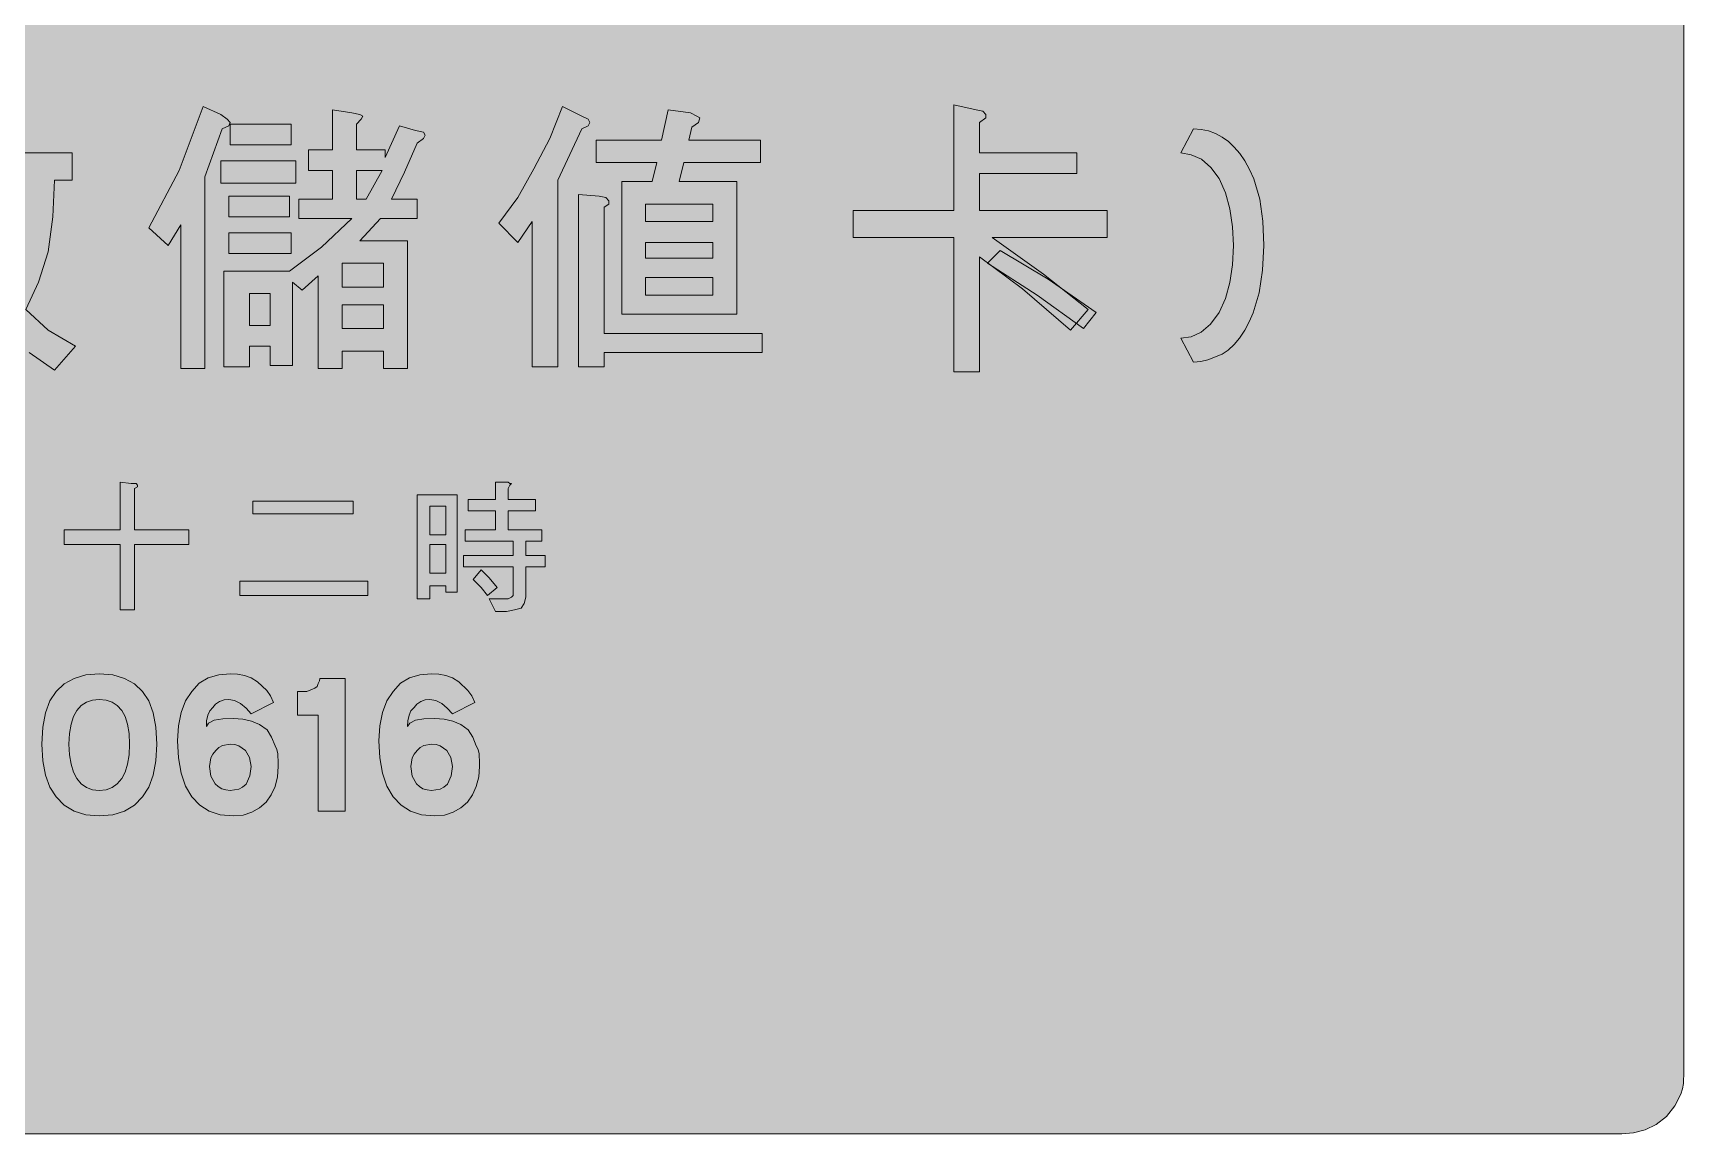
# Model space of a CAD drawing. Header units: metres. Extents: x 10 to 559, y 12 to 260.
# Drawn here: x 373.4 to 559.4, y 11.9 to 135.9 of the extents above; entities that cross this region are included whole.
import ezdxf

# ---------------------------------------------------------------- set-up
doc = ezdxf.new("R2010")
doc.units = ezdxf.units.M
doc.layers.add('FILL_BLACK_000000', color=7, linetype='Continuous', true_color=0x000000)
doc.layers.add('FILL_YELLOW_FFFF00', color=7, linetype='Continuous', true_color=0xffff00)

msp = doc.modelspace()

# ---------------------------------------------------------------- hatches: boundary and pattern name
at = {"layer": 'FILL_BLACK_000000', "true_color": 0x000000}
h = msp.add_hatch(color=7, dxfattribs=at)
h.dxf.hatch_style = 1
h.paths.add_polyline_path([(362.16, 117), (363.6, 119.88), (364.86, 123.3), (365.58, 127.44), (368.1, 127.08), (369, 126.72), (369.36, 126.36), (369.18, 126), (368.28, 125.64), (367.56, 122.4), (377.82, 122.4), (377.82, 119.34), (375.84, 119.34), (375.66, 115.2), (375.12, 111.24), (374.04, 107.82), (372.6, 104.76), (375.12, 102.42), (378.18, 100.62), (375.84, 97.92), (372.96, 99.9), (370.44, 102.24), (367.92, 100.08), (363.6, 98.1), (361.62, 101.16), (363.6, 101.7), (365.58, 102.42), (367.02, 103.5), (368.46, 104.58), (367.02, 107.1), (365.94, 109.62), (365.22, 112.32), (364.86, 115.2), (367.74, 115.38), (368.1, 113.22), (368.64, 111.06), (369.36, 109.08), (370.44, 107.1), (371.34, 109.44), (372.06, 112.14), (372.6, 115.38), (372.78, 119.34), (366.66, 119.34), (365.04, 115.92), (362.7, 112.5), (360.36, 114.66), (362.16, 117)])
h = msp.add_hatch(color=7, dxfattribs=at)
h.dxf.hatch_style = 1
h.paths.add_polyline_path([(389.88, 120.42), (392.58, 127.62), (394.56, 126.72), (395.28, 126.18), (395.64, 125.82), (395.46, 125.46), (394.74, 125.1), (392.76, 119.7), (392.76, 98.1), (390.06, 98.1), (390.06, 114.3), (388.62, 111.96), (386.46, 113.94), (389.88, 120.42)])
h = msp.add_hatch(color=7, dxfattribs=at)
h.dxf.hatch_style = 1
h.paths.add_polyline_path([(403.38, 115.02), (403.38, 117.18), (407.16, 117.18), (407.16, 120.42), (404.46, 120.42), (404.46, 122.76), (407.16, 122.76), (407.16, 127.26), (409.32, 126.9), (410.22, 126.72), (410.58, 126.54), (410.4, 126.18), (409.86, 125.64), (409.86, 122.76), (413.1, 122.76), (413.1, 121.86), (414.72, 125.46), (416.52, 124.92), (417.42, 124.74), (417.6, 124.38), (417.42, 124.02), (416.7, 123.48), (415.26, 120.24), (413.82, 117.18), (416.7, 117.18), (416.7, 115.02), (412.56, 115.02), (410.22, 112.5), (415.62, 112.5), (415.62, 98.1), (412.92, 98.1), (412.92, 100.08), (408.24, 100.08), (408.24, 98.1), (405.54, 98.1), (405.54, 108.54), (403.74, 106.92), (402.66, 107.82), (402.66, 98.46), (400.14, 98.46), (400.14, 100.62), (397.8, 100.62), (397.8, 98.28), (394.92, 98.28), (394.92, 109.08), (402.3, 109.08), (405.9, 111.78), (409.32, 115.02), (403.38, 115.02)])
h.paths.add_polyline_path([(412.74, 120.42), (409.86, 120.42), (409.86, 117.18), (410.94, 117.18), (412.74, 120.42)], flags=16)
h.paths.add_polyline_path([(397.8, 102.96), (400.14, 102.96), (400.14, 106.56), (397.8, 106.56), (397.8, 102.96)], flags=16)
h.paths.add_polyline_path([(408.24, 109.98), (408.24, 107.28), (412.92, 107.28), (412.92, 109.98), (408.24, 109.98)], flags=16)
h.paths.add_polyline_path([(412.92, 105.3), (408.24, 105.3), (408.24, 102.6), (412.92, 102.6), (412.92, 105.3)], flags=16)
h = msp.add_hatch(color=7, dxfattribs=at)
h.dxf.hatch_style = 1
h.paths.add_polyline_path([(428.04, 117.36), (429.84, 120.6), (431.64, 124.02), (433.08, 127.62), (435.24, 126.54), (435.96, 126.18), (436.14, 125.82), (435.96, 125.46), (435.24, 125.1), (432.54, 119.34), (432.54, 98.28), (429.66, 98.28), (429.66, 114.66), (428.04, 112.32), (425.88, 114.48), (428.04, 117.36)])
h = msp.add_hatch(color=7, dxfattribs=at)
h.dxf.hatch_style = 1
h.paths.add_polyline_path([(448.2, 126.54), (448.56, 126.36), (448.38, 125.82), (447.66, 125.28), (447.3, 123.84), (455.4, 123.84), (455.4, 121.32), (446.76, 121.32), (446.22, 119.16), (452.7, 119.16), (452.7, 104.22), (439.74, 104.22), (439.74, 119.16), (443.16, 119.16), (443.7, 121.32), (436.86, 121.32), (436.86, 123.84), (444.24, 123.84), (444.96, 127.26), (447.48, 126.9), (448.2, 126.54)])
h.paths.add_polyline_path([(442.44, 110.52), (450, 110.52), (450, 112.32), (442.44, 112.32), (442.44, 110.52)], flags=16)
h.paths.add_polyline_path([(442.44, 108.36), (442.44, 106.38), (450, 106.38), (450, 108.36), (442.44, 108.36)], flags=16)
h.paths.add_polyline_path([(450, 116.64), (442.44, 116.64), (442.44, 114.66), (450, 114.66), (450, 116.64)], flags=16)
h = msp.add_hatch(color=7, dxfattribs=at)
h.dxf.hatch_style = 1
h.paths.add_polyline_path([(477.18, 97.74), (477.18, 112.86), (465.84, 112.86), (465.84, 115.92), (477.18, 115.92), (477.18, 127.8), (479.7, 127.26), (480.42, 127.08), (480.78, 126.72), (480.78, 126.36), (480.06, 125.82), (480.06, 122.4), (491.04, 122.4), (491.04, 120.06), (480.06, 120.06), (480.06, 115.92), (494.46, 115.92), (494.46, 112.86), (481.5, 112.86), (487.26, 108.72), (492.3, 104.76), (490.32, 102.42), (484.92, 107.1), (480.06, 110.7), (480.06, 97.74), (477.18, 97.74)])
h = msp.add_hatch(color=7, dxfattribs=at)
h.dxf.hatch_style = 1
h.paths.add_polyline_path([(402.48, 125.64), (402.48, 123.3), (395.64, 123.3), (395.64, 125.64), (402.48, 125.64)])
h = msp.add_hatch(color=7, dxfattribs=at)
h.dxf.hatch_style = 1
h.paths.add_polyline_path([(508.58, 114.08), (508.27, 116.08), (507.77, 117.91), (507.06, 119.52), (506.14, 120.74), (505.08, 121.68), (503.91, 122.18), (502.74, 122.4), (504.18, 125.1), (505.04, 125.04), (505.86, 124.87), (506.65, 124.58), (507.4, 124.18), (508.1, 123.67), (508.76, 123.05), (509.38, 122.33), (509.94, 121.5), (510.5, 120.52), (510.96, 119.48), (511.63, 117.2), (511.99, 114.69), (512.1, 111.96), (511.96, 109.2), (511.56, 106.65), (510.88, 104.37), (510.45, 103.35), (509.94, 102.42), (509.37, 101.54), (508.75, 100.8), (508.09, 100.19), (507.42, 99.72), (505.8, 99.07), (504.99, 98.88), (504.18, 98.82), (502.74, 101.52), (503.92, 101.69), (505.03, 102.22), (506.08, 103.11), (507.06, 104.4), (507.77, 105.99), (508.27, 107.78), (508.58, 109.77), (508.68, 111.96), (508.58, 114.08)])
h = msp.add_hatch(color=7, dxfattribs=at)
h.dxf.hatch_style = 1
h.paths.add_polyline_path([(403.02, 121.5), (403.02, 118.98), (394.56, 118.98), (394.56, 121.5), (403.02, 121.5)])
h = msp.add_hatch(color=7, dxfattribs=at)
h.dxf.hatch_style = 1
h.paths.add_polyline_path([(402.3, 117.54), (402.3, 115.2), (395.46, 115.2), (395.46, 117.54), (402.3, 117.54)])
h = msp.add_hatch(color=7, dxfattribs=at)
h.dxf.hatch_style = 1
h.paths.add_polyline_path([(437.94, 117.36), (438.3, 117), (438.3, 116.64), (437.76, 116.28), (437.76, 102.06), (455.58, 102.06), (455.58, 99.9), (437.76, 99.9), (437.76, 98.28), (434.88, 98.28), (434.88, 117.72), (437.22, 117.54), (437.94, 117.36)])
h = msp.add_hatch(color=7, dxfattribs=at)
h.dxf.hatch_style = 1
h.paths.add_polyline_path([(402.48, 113.4), (402.48, 111.06), (395.46, 111.06), (395.46, 113.4), (402.48, 113.4)])
h = msp.add_hatch(color=7, dxfattribs=at)
h.dxf.hatch_style = 1
h.paths.add_polyline_path([(493.2, 104.4), (491.76, 102.6), (486.54, 106.38), (480.96, 109.98), (482.4, 111.42), (487.8, 108.18), (493.2, 104.4)])
h = msp.add_hatch(color=7, dxfattribs=at)
h.dxf.hatch_style = 1
h.paths.add_polyline_path([(385.02, 85.14), (385.2, 84.96), (385.2, 84.78), (384.84, 84.6), (384.84, 79.92), (390.96, 79.92), (390.96, 78.3), (384.84, 78.3), (384.84, 70.92), (383.22, 70.92), (383.22, 78.3), (376.92, 78.3), (376.92, 79.92), (383.22, 79.92), (383.22, 85.32), (384.48, 85.14), (385.02, 85.14)])
h = msp.add_hatch(color=7, dxfattribs=at)
h.dxf.hatch_style = 1
h.paths.add_polyline_path([(419.94, 72.9), (419.94, 73.62), (418.14, 73.62), (418.14, 72.18), (416.7, 72.18), (416.7, 83.88), (421.2, 83.88), (421.2, 72.9), (419.94, 72.9)])
h.paths.add_polyline_path([(418.14, 82.62), (418.14, 79.38), (419.94, 79.38), (419.94, 82.62), (418.14, 82.62)], flags=16)
h.paths.add_polyline_path([(419.94, 78.3), (418.14, 78.3), (418.14, 75.06), (419.94, 75.06), (419.94, 78.3)], flags=16)
h = msp.add_hatch(color=7, dxfattribs=at)
h.dxf.hatch_style = 1
h.paths.add_polyline_path([(425.52, 82.08), (422.46, 82.08), (422.46, 83.34), (425.52, 83.34), (425.52, 85.32), (426.96, 85.32), (427.14, 85.14), (427.32, 85.14), (427.14, 84.96), (426.96, 84.6), (426.96, 83.34), (430.02, 83.34), (430.02, 82.08), (426.96, 82.08), (426.96, 79.92), (430.74, 79.92), (430.74, 78.66), (428.94, 78.66), (428.94, 77.04), (431.1, 77.04), (431.1, 75.78), (428.94, 75.78), (428.94, 72.36), (428.76, 71.64), (428.4, 71.1), (427.68, 70.92), (426.78, 70.74), (425.52, 70.74), (424.8, 72.18), (426.96, 72.18), (427.32, 72.36), (427.5, 72.54), (427.5, 75.78), (421.92, 75.78), (421.92, 77.04), (427.5, 77.04), (427.5, 78.66), (422.1, 78.66), (422.1, 79.92), (425.52, 79.92), (425.52, 82.08)])
h = msp.add_hatch(color=7, dxfattribs=at)
h.dxf.hatch_style = 1
h.paths.add_polyline_path([(409.5, 83.16), (409.5, 81.72), (398.16, 81.72), (398.16, 83.16), (409.5, 83.16)])
h = msp.add_hatch(color=7, dxfattribs=at)
h.dxf.hatch_style = 1
h.paths.add_polyline_path([(424.8, 74.52), (425.7, 73.44), (424.62, 72.54), (423.9, 73.44), (423, 74.34), (423.9, 75.42), (424.8, 74.52)])
h = msp.add_hatch(color=7, dxfattribs=at)
h.dxf.hatch_style = 1
h.paths.add_polyline_path([(411.12, 74.16), (411.12, 72.54), (396.72, 72.54), (396.72, 74.16), (411.12, 74.16)])
h = msp.add_hatch(color=7, dxfattribs=at)
h.dxf.hatch_style = 1
h.paths.add_polyline_path([(386.96, 52.29), (386.45, 50.94), (385.74, 49.86), (384.83, 48.92), (383.72, 48.24), (382.4, 47.84), (380.88, 47.7), (379.36, 47.84), (378.05, 48.24), (376.93, 48.92), (376.02, 49.86), (375.31, 50.94), (374.81, 52.29), (374.5, 53.91), (374.4, 55.8), (374.5, 57.69), (374.81, 59.31), (375.31, 60.66), (376.02, 61.74), (376.93, 62.58), (378.05, 63.2), (379.36, 63.59), (380.88, 63.72), (382.4, 63.59), (383.72, 63.2), (384.83, 62.58), (385.74, 61.74), (386.45, 60.66), (386.96, 59.31), (387.26, 57.69), (387.36, 55.8), (387.26, 53.91), (386.96, 52.29)])
h.paths.add_polyline_path([(384.07, 58.03), (383.79, 58.9), (383.4, 59.6), (382.91, 60.15), (382.33, 60.53), (381.65, 60.76), (380.88, 60.84), (380.11, 60.76), (379.43, 60.53), (378.85, 60.15), (378.36, 59.6), (377.97, 58.9), (377.69, 58.03), (377.52, 57), (377.46, 55.8), (377.52, 54.59), (377.69, 53.54), (377.97, 52.65), (378.36, 51.91), (378.85, 51.33), (379.43, 50.91), (380.11, 50.66), (380.88, 50.58), (381.65, 50.66), (382.33, 50.91), (382.91, 51.33), (383.4, 51.91), (383.79, 52.65), (384.07, 53.54), (384.24, 54.59), (384.3, 55.8), (384.24, 57), (384.07, 58.03)], flags=16)
h = msp.add_hatch(color=7, dxfattribs=at)
h.dxf.hatch_style = 1
h.paths.add_polyline_path([(393.84, 58.5), (394.79, 58.66), (396, 58.68), (397.05, 58.61), (398.03, 58.39), (398.94, 58), (399.78, 57.42), (400.3, 56.59), (400.68, 55.62), (400.89, 55.18), (401, 54.7), (401.04, 53.64), (401.04, 53.28), (400.95, 52.11), (400.68, 51.04), (400.25, 50.09), (399.67, 49.27), (398.94, 48.61), (398.08, 48.12), (397.1, 47.81), (396, 47.7), (394.51, 47.83), (393.26, 48.24), (392.2, 48.91), (391.32, 49.86), (390.61, 51.07), (390.11, 52.54), (389.8, 54.24), (389.7, 56.16), (389.8, 57.84), (390.11, 59.35), (390.61, 60.67), (391.32, 61.74), (392.12, 62.66), (393.14, 63.27), (394.33, 63.61), (395.64, 63.72), (396.45, 63.68), (397.24, 63.54), (397.99, 63.26), (398.7, 62.82), (399.74, 61.85), (400.17, 61.23), (400.5, 60.48), (397.98, 59.22), (397.41, 59.85), (396.79, 60.37), (396.13, 60.71), (395.46, 60.84), (394.93, 60.78), (394.43, 60.59), (393.99, 60.31), (393.66, 59.94), (393.32, 59.56), (393.12, 59.04), (392.96, 58.41), (392.94, 57.78), (393.19, 58.14), (393.84, 58.5)])
h.paths.add_polyline_path([(394.35, 55.42), (394.02, 55.08), (393.68, 54.67), (393.46, 54.25), (393.3, 53.28), (393.46, 52.17), (393.93, 51.32), (394.27, 51.01), (394.67, 50.77), (395.13, 50.63), (395.64, 50.58), (396.61, 50.74), (397.03, 50.96), (397.44, 51.3), (397.85, 52.22), (397.98, 53.28), (397.82, 54.28), (397.35, 55.08), (396.61, 55.61), (396.15, 55.75), (395.64, 55.8), (394.76, 55.64), (394.35, 55.42)], flags=16)
h = msp.add_hatch(color=7, dxfattribs=at)
h.dxf.hatch_style = 1
h.paths.add_polyline_path([(416.52, 58.5), (417.46, 58.66), (418.68, 58.68), (419.73, 58.61), (420.7, 58.39), (421.62, 58), (422.46, 57.42), (422.98, 56.59), (423.36, 55.62), (423.57, 55.18), (423.67, 54.7), (423.72, 53.64), (423.72, 53.28), (423.63, 52.11), (423.36, 51.04), (422.93, 50.09), (422.35, 49.27), (421.62, 48.61), (420.76, 48.12), (419.78, 47.81), (418.68, 47.7), (417.19, 47.83), (415.93, 48.24), (414.88, 48.91), (414, 49.86), (413.29, 51.07), (412.78, 52.54), (412.48, 54.24), (412.38, 56.16), (412.48, 57.84), (412.78, 59.35), (413.29, 60.67), (414, 61.74), (414.8, 62.66), (415.82, 63.27), (417.01, 63.61), (418.32, 63.72), (419.13, 63.68), (419.92, 63.54), (420.67, 63.26), (421.38, 62.82), (422.41, 61.85), (422.85, 61.23), (423.18, 60.48), (420.66, 59.22), (420.09, 59.85), (419.47, 60.37), (418.81, 60.71), (418.14, 60.84), (417.61, 60.78), (417.1, 60.59), (416.67, 60.31), (416.34, 59.94), (416, 59.56), (415.8, 59.04), (415.64, 58.41), (415.62, 57.78), (415.87, 58.14), (416.52, 58.5)])
h.paths.add_polyline_path([(417.03, 55.42), (416.7, 55.08), (416.36, 54.67), (416.14, 54.25), (415.98, 53.28), (416.14, 52.17), (416.61, 51.32), (416.95, 51.01), (417.35, 50.77), (417.81, 50.63), (418.32, 50.58), (419.29, 50.74), (419.71, 50.96), (420.12, 51.3), (420.52, 52.22), (420.66, 53.28), (420.5, 54.28), (420.03, 55.08), (419.29, 55.61), (418.83, 55.75), (418.32, 55.8), (417.44, 55.64), (417.03, 55.42)], flags=16)
h = msp.add_hatch(color=7, dxfattribs=at)
h.dxf.hatch_style = 1
h.paths.add_polyline_path([(408.6, 48.24), (405.54, 48.24), (405.54, 59.04), (403.2, 59.04), (403.2, 61.74), (404.28, 61.74), (405.18, 62.1), (405.43, 62.3), (405.54, 62.64), (405.7, 62.91), (405.72, 63.18), (408.6, 63.18), (408.6, 48.24)])
at = {"layer": 'FILL_YELLOW_FFFF00', "true_color": 0xffff00}
h = msp.add_hatch(color=7, dxfattribs=at)
h.dxf.hatch_style = 1
h.paths.add_polyline_path([(553.87, 259.76), (555.21, 259.31), (556.42, 258.63), (557.46, 257.76), (558.3, 256.72), (558.92, 255.51), (559.31, 254.17), (559.44, 252.72), (559.44, 18.9), (559.4, 17.57), (559.29, 16.95), (559.08, 16.38), (558.41, 15.05), (557.46, 13.86), (556.32, 12.94), (555.08, 12.33), (553.76, 11.99), (552.42, 11.88), (17.46, 11.88), (16.12, 11.99), (14.81, 12.33), (13.56, 12.94), (12.42, 13.86), (11.48, 15.03), (10.8, 16.31), (10.4, 17.63), (10.26, 18.9), (10.26, 252.72), (10.4, 254.07), (10.8, 255.42), (11.48, 256.66), (12.42, 257.76), (13.52, 258.71), (14.76, 259.38), (16.11, 259.79), (17.46, 259.92), (552.42, 259.92), (553.87, 259.76)])

# ---------------------------------------------------------------- linework, layer by layer
at = {"layer": 'FILL_BLACK_000000', "lineweight": 0, "true_color": 0x000000}
for points in [[(389.88, 120.42), (392.58, 127.62), (394.56, 126.72), (395.28, 126.18), (395.64, 125.82), (395.46, 125.46), (394.74, 125.1), (392.76, 119.7), (392.76, 98.1), (390.06, 98.1), (390.06, 114.3), (388.62, 111.96), (386.46, 113.94)], [(403.38, 115.02), (403.38, 117.18), (407.16, 117.18), (407.16, 120.42), (404.46, 120.42), (404.46, 122.76), (407.16, 122.76), (407.16, 127.26), (409.32, 126.9), (410.22, 126.72), (410.58, 126.54), (410.4, 126.18), (409.86, 125.64), (409.86, 122.76), (413.1, 122.76), (413.1, 121.86), (414.72, 125.46), (416.52, 124.92), (417.42, 124.74), (417.6, 124.38), (417.42, 124.02), (416.7, 123.48), (415.26, 120.24), (413.82, 117.18), (416.7, 117.18), (416.7, 115.02), (412.56, 115.02), (410.22, 112.5), (415.62, 112.5), (415.62, 98.1), (412.92, 98.1), (412.92, 100.08), (408.24, 100.08), (408.24, 98.1), (405.54, 98.1), (405.54, 108.54), (403.74, 106.92), (402.66, 107.82), (402.66, 98.46), (400.14, 98.46), (400.14, 100.62), (397.8, 100.62), (397.8, 98.28), (394.92, 98.28), (394.92, 109.08), (402.3, 109.08), (405.9, 111.78), (409.32, 115.02)], [(428.04, 117.36), (429.84, 120.6), (431.64, 124.02), (433.08, 127.62), (435.24, 126.54), (435.96, 126.18), (436.14, 125.82), (435.96, 125.46), (435.24, 125.1), (432.54, 119.34), (432.54, 98.28), (429.66, 98.28), (429.66, 114.66), (428.04, 112.32), (425.88, 114.48)], [(448.2, 126.54), (448.56, 126.36), (448.38, 125.82), (447.66, 125.28), (447.3, 123.84), (455.4, 123.84), (455.4, 121.32), (446.76, 121.32), (446.22, 119.16), (452.7, 119.16), (452.7, 104.22), (439.74, 104.22), (439.74, 119.16), (443.16, 119.16), (443.7, 121.32), (436.86, 121.32), (436.86, 123.84), (444.24, 123.84), (444.96, 127.26), (447.48, 126.9)], [(477.18, 97.74), (477.18, 112.86), (465.84, 112.86), (465.84, 115.92), (477.18, 115.92), (477.18, 127.8), (479.7, 127.26), (480.42, 127.08), (480.78, 126.72), (480.78, 126.36), (480.06, 125.82), (480.06, 122.4), (491.04, 122.4), (491.04, 120.06), (480.06, 120.06), (480.06, 115.92), (494.46, 115.92), (494.46, 112.86), (481.5, 112.86), (487.26, 108.72), (492.3, 104.76), (490.32, 102.42), (484.92, 107.1), (480.06, 110.7), (480.06, 97.74)], [(402.48, 125.64), (402.48, 123.3), (395.64, 123.3), (395.64, 125.64)], [(508.58, 114.08), (508.27, 116.08), (507.77, 117.91), (507.06, 119.52), (506.14, 120.74), (505.08, 121.68), (503.91, 122.18), (502.74, 122.4), (504.18, 125.1), (505.04, 125.04), (505.86, 124.87), (506.65, 124.58), (507.4, 124.18), (508.1, 123.67), (508.76, 123.05), (509.38, 122.33), (509.94, 121.5), (510.5, 120.52), (510.96, 119.48), (511.63, 117.2), (511.99, 114.69), (512.1, 111.96), (511.96, 109.2), (511.56, 106.65), (510.88, 104.37), (510.45, 103.35), (509.94, 102.42), (509.37, 101.54), (508.75, 100.8), (508.09, 100.19), (507.42, 99.72), (505.8, 99.07), (504.99, 98.88), (504.18, 98.82), (502.74, 101.52), (503.92, 101.69), (505.03, 102.22), (506.08, 103.11), (507.06, 104.4), (507.77, 105.99), (508.27, 107.78), (508.58, 109.77), (508.68, 111.96)], [(403.02, 121.5), (403.02, 118.98), (394.56, 118.98), (394.56, 121.5)], [(412.74, 120.42), (409.86, 120.42), (409.86, 117.18), (410.94, 117.18)], [(402.3, 117.54), (402.3, 115.2), (395.46, 115.2), (395.46, 117.54)], [(437.94, 117.36), (438.3, 117), (438.3, 116.64), (437.76, 116.28), (437.76, 102.06), (455.58, 102.06), (455.58, 99.9), (437.76, 99.9), (437.76, 98.28), (434.88, 98.28), (434.88, 117.72), (437.22, 117.54)], [(450, 116.64), (442.44, 116.64), (442.44, 114.66), (450, 114.66)], [(402.48, 113.4), (402.48, 111.06), (395.46, 111.06), (395.46, 113.4)], [(442.44, 110.52), (450, 110.52), (450, 112.32), (442.44, 112.32)], [(408.24, 109.98), (408.24, 107.28), (412.92, 107.28), (412.92, 109.98)], [(493.2, 104.4), (491.76, 102.6), (486.54, 106.38), (480.96, 109.98), (482.4, 111.42), (487.8, 108.18)], [(442.44, 108.36), (442.44, 106.38), (450, 106.38), (450, 108.36)], [(397.8, 102.96), (400.14, 102.96), (400.14, 106.56), (397.8, 106.56)], [(412.92, 105.3), (408.24, 105.3), (408.24, 102.6), (412.92, 102.6)], [(385.02, 85.14), (385.2, 84.96), (385.2, 84.78), (384.84, 84.6), (384.84, 79.92), (390.96, 79.92), (390.96, 78.3), (384.84, 78.3), (384.84, 70.92), (383.22, 70.92), (383.22, 78.3), (376.92, 78.3), (376.92, 79.92), (383.22, 79.92), (383.22, 85.32), (384.48, 85.14)], [(419.94, 72.9), (419.94, 73.62), (418.14, 73.62), (418.14, 72.18), (416.7, 72.18), (416.7, 83.88), (421.2, 83.88), (421.2, 72.9)], [(425.52, 82.08), (422.46, 82.08), (422.46, 83.34), (425.52, 83.34), (425.52, 85.32), (426.96, 85.32), (427.14, 85.14), (427.32, 85.14), (427.14, 84.96), (426.96, 84.6), (426.96, 83.34), (430.02, 83.34), (430.02, 82.08), (426.96, 82.08), (426.96, 79.92), (430.74, 79.92), (430.74, 78.66), (428.94, 78.66), (428.94, 77.04), (431.1, 77.04), (431.1, 75.78), (428.94, 75.78), (428.94, 72.36), (428.76, 71.64), (428.4, 71.1), (427.68, 70.92), (426.78, 70.74), (425.52, 70.74), (424.8, 72.18), (426.96, 72.18), (427.32, 72.36), (427.5, 72.54), (427.5, 75.78), (421.92, 75.78), (421.92, 77.04), (427.5, 77.04), (427.5, 78.66), (422.1, 78.66), (422.1, 79.92), (425.52, 79.92)], [(409.5, 83.16), (409.5, 81.72), (398.16, 81.72), (398.16, 83.16)], [(418.14, 82.62), (418.14, 79.38), (419.94, 79.38), (419.94, 82.62)], [(419.94, 78.3), (418.14, 78.3), (418.14, 75.06), (419.94, 75.06)], [(424.8, 74.52), (425.7, 73.44), (424.62, 72.54), (423.9, 73.44), (423, 74.34), (423.9, 75.42)], [(411.12, 74.16), (411.12, 72.54), (396.72, 72.54), (396.72, 74.16)], [(386.96, 52.29), (386.45, 50.94), (385.74, 49.86), (384.83, 48.92), (383.72, 48.24), (382.4, 47.84), (380.88, 47.7), (379.36, 47.84), (378.05, 48.24), (376.93, 48.92), (376.02, 49.86), (375.31, 50.94), (374.81, 52.29), (374.5, 53.91), (374.4, 55.8), (374.5, 57.69), (374.81, 59.31), (375.31, 60.66), (376.02, 61.74), (376.93, 62.58), (378.05, 63.2), (379.36, 63.59), (380.88, 63.72), (382.4, 63.59), (383.72, 63.2), (384.83, 62.58), (385.74, 61.74), (386.45, 60.66), (386.96, 59.31), (387.26, 57.69), (387.36, 55.8), (387.26, 53.91)], [(393.84, 58.5), (394.79, 58.66), (396, 58.68), (397.05, 58.61), (398.03, 58.39), (398.94, 58), (399.78, 57.42), (400.3, 56.59), (400.68, 55.62), (400.89, 55.18), (401, 54.7), (401.04, 53.64), (401.04, 53.28), (400.95, 52.11), (400.68, 51.04), (400.25, 50.09), (399.67, 49.27), (398.94, 48.61), (398.08, 48.12), (397.1, 47.81), (396, 47.7), (394.51, 47.83), (393.26, 48.24), (392.2, 48.91), (391.32, 49.86), (390.61, 51.07), (390.11, 52.54), (389.8, 54.24), (389.7, 56.16), (389.8, 57.84), (390.11, 59.35), (390.61, 60.67), (391.32, 61.74), (392.12, 62.66), (393.14, 63.27), (394.33, 63.61), (395.64, 63.72), (396.45, 63.68), (397.24, 63.54), (397.99, 63.26), (398.7, 62.82), (399.74, 61.85), (400.17, 61.23), (400.5, 60.48), (397.98, 59.22), (397.41, 59.85), (396.79, 60.37), (396.13, 60.71), (395.46, 60.84), (394.93, 60.78), (394.43, 60.59), (393.99, 60.31), (393.66, 59.94), (393.32, 59.56), (393.12, 59.04), (392.96, 58.41), (392.94, 57.78), (393.19, 58.14)], [(416.52, 58.5), (417.46, 58.66), (418.68, 58.68), (419.73, 58.61), (420.7, 58.39), (421.62, 58), (422.46, 57.42), (422.98, 56.59), (423.36, 55.62), (423.57, 55.18), (423.67, 54.7), (423.72, 53.64), (423.72, 53.28), (423.63, 52.11), (423.36, 51.04), (422.93, 50.09), (422.35, 49.27), (421.62, 48.61), (420.76, 48.12), (419.78, 47.81), (418.68, 47.7), (417.19, 47.83), (415.93, 48.24), (414.88, 48.91), (414, 49.86), (413.29, 51.07), (412.78, 52.54), (412.48, 54.24), (412.38, 56.16), (412.48, 57.84), (412.78, 59.35), (413.29, 60.67), (414, 61.74), (414.8, 62.66), (415.82, 63.27), (417.01, 63.61), (418.32, 63.72), (419.13, 63.68), (419.92, 63.54), (420.67, 63.26), (421.38, 62.82), (422.41, 61.85), (422.85, 61.23), (423.18, 60.48), (420.66, 59.22), (420.09, 59.85), (419.47, 60.37), (418.81, 60.71), (418.14, 60.84), (417.61, 60.78), (417.1, 60.59), (416.67, 60.31), (416.34, 59.94), (416, 59.56), (415.8, 59.04), (415.64, 58.41), (415.62, 57.78), (415.87, 58.14)], [(408.6, 48.24), (405.54, 48.24), (405.54, 59.04), (403.2, 59.04), (403.2, 61.74), (404.28, 61.74), (405.18, 62.1), (405.43, 62.3), (405.54, 62.64), (405.7, 62.91), (405.72, 63.18), (408.6, 63.18)], [(384.07, 58.03), (383.79, 58.9), (383.4, 59.6), (382.91, 60.15), (382.33, 60.53), (381.65, 60.76), (380.88, 60.84), (380.11, 60.76), (379.43, 60.53), (378.85, 60.15), (378.36, 59.6), (377.97, 58.9), (377.69, 58.03), (377.52, 57), (377.46, 55.8), (377.52, 54.59), (377.69, 53.54), (377.97, 52.65), (378.36, 51.91), (378.85, 51.33), (379.43, 50.91), (380.11, 50.66), (380.88, 50.58), (381.65, 50.66), (382.33, 50.91), (382.91, 51.33), (383.4, 51.91), (383.79, 52.65), (384.07, 53.54), (384.24, 54.59), (384.3, 55.8), (384.24, 57)], [(394.35, 55.42), (394.02, 55.08), (393.68, 54.67), (393.46, 54.25), (393.3, 53.28), (393.46, 52.17), (393.93, 51.32), (394.27, 51.01), (394.67, 50.77), (395.13, 50.63), (395.64, 50.58), (396.61, 50.74), (397.03, 50.96), (397.44, 51.3), (397.85, 52.22), (397.98, 53.28), (397.82, 54.28), (397.35, 55.08), (396.61, 55.61), (396.15, 55.75), (395.64, 55.8), (394.76, 55.64)], [(417.03, 55.42), (416.7, 55.08), (416.36, 54.67), (416.14, 54.25), (415.98, 53.28), (416.14, 52.17), (416.61, 51.32), (416.95, 51.01), (417.35, 50.77), (417.81, 50.63), (418.32, 50.58), (419.29, 50.74), (419.71, 50.96), (420.12, 51.3), (420.52, 52.22), (420.66, 53.28), (420.5, 54.28), (420.03, 55.08), (419.29, 55.61), (418.83, 55.75), (418.32, 55.8), (417.44, 55.64)]]:
    msp.add_lwpolyline(points, close=True, dxfattribs=at)
msp.add_lwpolyline([(367.56, 122.4), (377.82, 122.4), (377.82, 119.34), (375.84, 119.34), (375.66, 115.2), (375.12, 111.24), (374.04, 107.82), (372.6, 104.76), (375.12, 102.42), (378.18, 100.62), (375.84, 97.92), (372.96, 99.9)], dxfattribs=at)
at = {"layer": 'FILL_YELLOW_FFFF00', "lineweight": 0, "true_color": 0xffff00}
msp.add_lwpolyline([(17.46, 259.92), (552.42, 259.92), (553.87, 259.76), (555.21, 259.31), (556.42, 258.63), (557.46, 257.76), (558.3, 256.72), (558.92, 255.51), (559.31, 254.17), (559.44, 252.72), (559.44, 18.9), (559.4, 17.57), (559.29, 16.95), (559.08, 16.38), (558.41, 15.05), (557.46, 13.86), (556.32, 12.94), (555.08, 12.33), (553.76, 11.99), (552.42, 11.88), (17.46, 11.88)], dxfattribs=at)

doc.saveas('drawing.dxf')
